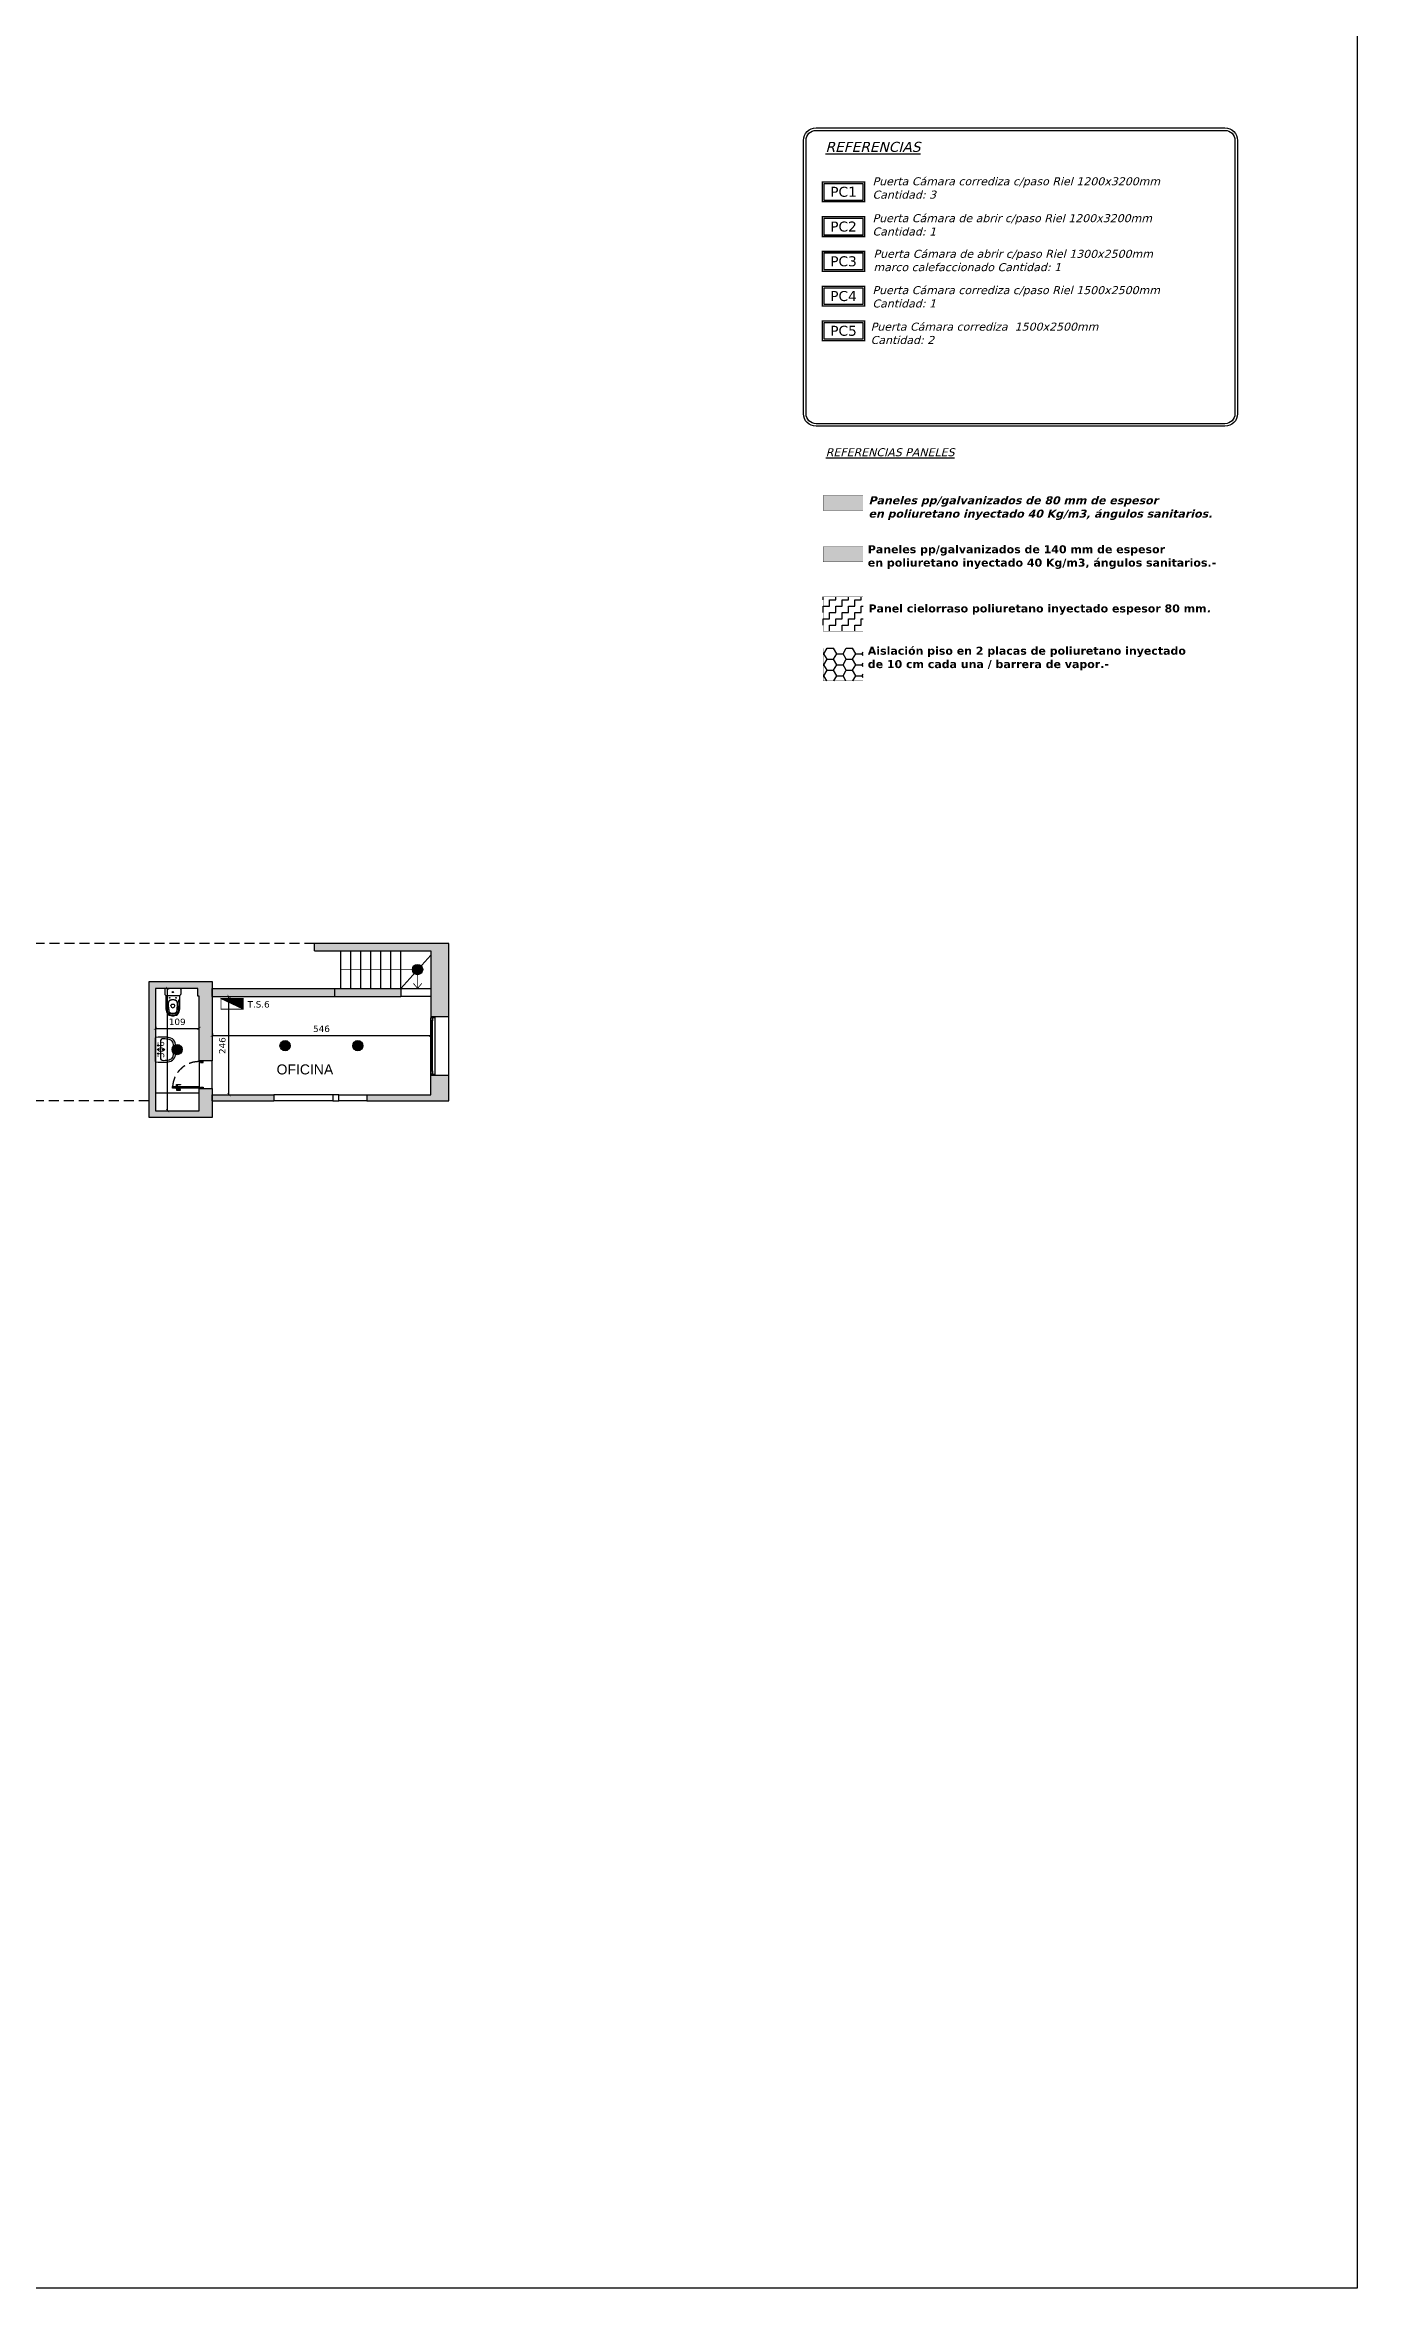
# Model space of a CAD drawing. Header units: millimetres. Extents: x 58411 to 366943, y -302717 to -95300.
# Drawn here: x 334149 to 366943, y -252296 to -196226 of the extents above; entities that cross this region are included whole.
import ezdxf

# ---------------------------------------------------------------- set-up
doc = ezdxf.new("R2010")
doc.units = ezdxf.units.MM
doc.header["$LTSCALE"] = 1000
doc.linetypes.add('HIDDEN', pattern=[0.375, 0.25, -0.125])
for name, color, linetype in [('A-ABER', 7, 'Continuous'), ('A-Cotas 100', 191, 'Continuous'), ('A-Des-Rel', 6, 'Continuous'), ('A-electric. circ.1', 214, 'Continuous'), ('A-Electricidad', 1, 'Continuous'), ('A-EQ', 200, 'Continuous'), ('A-Muros', 3, 'Continuous'), ('A-MURPAN', 30, 'Continuous'), ('A-Murvis', 1, 'Continuous'), ('A-PANHATCH', 40, 'Continuous'), ('H-Aislación Piso', 151, 'Continuous'), ('H-Cielorrasos', 202, 'Continuous'), ('H-Hach mur exis', 24, 'Continuous'), ('I-Electricidad', 2, 'Continuous'), ('TXT-ABER 100', 1, 'Continuous'), ('TXT-LOC', 2, 'Continuous')]:
    doc.layers.add(name, color=color, linetype=linetype)
doc.styles.add('A-Verdana', font='verdana.ttf')
doc.styles.add('SB-50', font='swissel.ttf', dxfattribs={"height": 100})
doc.dimstyles.new('A-V-100', dxfattribs={"dimtxt": 160, "dimasz": 80, "dimexe": 0, "dimexo": 0, "dimgap": 80, "dimtad": 1, "dimdec": 0, "dimlfac": 0.1, "dimzin": 1, "dimtxsty": 'A-Verdana', "dimblk": 'ARCHTICK', "dimcen": 0, "dimclrd": 256, "dimclre": 24, "dimadec": 0, "dimazin": 0, "dimtfac": 1, "dimtdec": 0, "dimtmove": 0, "dimatfit": 3, "dimldrblk": 'DOTSMALL', "dimfxl": 1.25, "dimarcsym": 0})

# ---------------------------------------------------------------- blocks, each defined once
blk = doc.blocks.new('2SAINDA')
at = {"color": 7, "linetype": 'ByBlock'}
for p, q in [((0, 0.188), (0, -0.188)), ((0.018, 0.2), (0.141, 0.2)), ((0.157, 0.192), (0.162, 0.188)), ((0.18, -0.164), (0.18, 0.164)), ((0.279, 0.159), (0.261, 0.176)), ((0.018, -0.2), (0.141, -0.2)), ((0.157, -0.192), (0.162, -0.188)), ((0.279, -0.159), (0.261, -0.176))]:
    blk.add_line(p, q, dxfattribs=at)
at = {"color": 24, "linetype": 'ByBlock'}
for p, q in [((0.437, 0.047), (0.424, 0.047)), ((0.437, -0.047), (0.424, -0.047))]:
    blk.add_line(p, q, dxfattribs=at)
at = {"color": 7, "linetype": 'ByBlock'}
blk.add_circle((0.09, 0), 0.0135, dxfattribs=at)
blk.add_circle((0.09, 0), 0.0135, dxfattribs=at)
at = {"color": 24, "linetype": 'ByBlock'}
for centre in [(0.236, 0.08), (0.236, -0.08)]:
    blk.add_circle(centre, 0.0075, dxfattribs=at)
at = {"color": 7, "linetype": 'ByBlock'}
for centre, radius, start, end in [((0.018, 0.18), 0.02, 90, 155.6901), ((0.141, 0.181), 0.019, 34.9372, 90), ((0.155, 0.164), 0.025, 23.3776, 73.7848), ((0.383, -5.322), 5.5, 89.2905, 92.1362), ((0.155, 0.164), 0.025, 360, 23.3776), ((0.293, 0.173), 0.02, 225, 270.9364), ((0.383, -5.322), 5.476, 89.2905, 90.9364), ((0.383, -5.322), 5.44, 89.2905, 90.1648), ((0.383, -5.322), 5.436, 89.2905, 90.1648), ((0.444, -0.373), 0.49, 75.4605, 89.2905), ((0.444, -0.373), 0.55, 75.4605, 89.2905), ((0.444, -0.373), 0.526, 75.4605, 89.2905), ((0.549, 0.03), 0.11, 8.8162, 75.4605), ((0.549, 0.03), 0.134, 8.8162, 75.4605), ((0.355, 0), 0.306, 351.1838, 8.8162), ((0.355, 0), 0.33, 351.1838, 8.8162), ((0.018, -0.18), 0.02, 204.3099, 270), ((0.141, -0.181), 0.019, 270, 325.0628), ((0.155, -0.164), 0.025, 286.2152, 336.6224), ((0.155, -0.164), 0.025, 336.6224, 0), ((0.383, 5.322), 5.5, 267.8638, 270.7095), ((0.293, -0.173), 0.02, 89.0636, 135), ((0.383, 5.322), 5.476, 269.0636, 270.7095), ((0.444, 0.373), 0.526, 270.7095, 284.5395), ((0.444, 0.373), 0.55, 270.7095, 284.5395), ((0.549, -0.03), 0.134, 284.5395, 351.1838)]:
    blk.add_arc(centre, radius, start, end, dxfattribs=at)
at = {"color": 24, "linetype": 'ByBlock'}
for centre, radius, start, end in [((0.485, 0), 0.2, 160.016, 199.984), ((0.485, 0), 0.196, 160.016, 199.984), ((0.368, 0.043), 0.075, 90.1648, 160.016), ((0.368, 0.043), 0.071, 90.1648, 160.016), ((0.582, 0), 0.18, 170.2849, 189.7151), ((0.424, 0.027), 0.02, 90, 170.2849), ((0.437, 0), 0.047, 0, 90), ((0.437, 0), 0.047, 270, 0), ((0.444, -0.373), 0.486, 75.4605, 89.2905), ((0.549, 0.03), 0.07, 8.8162, 75.4605), ((0.549, 0.03), 0.074, 8.8162, 75.4605), ((0.355, 0), 0.266, 351.1838, 8.8162), ((0.355, 0), 0.27, 351.1838, 8.8162), ((0.368, -0.043), 0.075, 199.984, 269.8352), ((0.368, -0.043), 0.071, 199.984, 269.8352), ((0.383, 5.322), 5.436, 269.8352, 270.7095), ((0.383, 5.322), 5.44, 269.8352, 270.7095), ((0.424, -0.027), 0.02, 189.7151, 270), ((0.444, 0.373), 0.486, 270.7095, 284.5395), ((0.444, 0.373), 0.49, 270.7095, 284.5395), ((0.549, -0.03), 0.07, 284.5395, 351.1838), ((0.549, -0.03), 0.074, 284.5395, 351.1838), ((0.549, -0.03), 0.11, 284.5395, 351.1838)]:
    blk.add_arc(centre, radius, start, end, dxfattribs=at)
blk = doc.blocks.new('2SALADA2')
at = {"color": 7}
for p, q in [((-0.296, 0), (0.296, 0)), ((0.207, -0.13), (-0.207, -0.13))]:
    blk.add_line(p, q, dxfattribs=at)
for centre, radius in [((-0.1, -0.07), 0.015), ((0, -0.205), 0.023), ((0, -0.07), 0.0175), ((0.1, -0.07), 0.015)]:
    blk.add_circle(centre, radius, dxfattribs=at)
for centre, radius, start, end in [((-0.296, -0.01), 0.01, 90, 173.6262), ((0.296, -0.01), 0.01, 6.3738, 90), ((1.185, -0.175), 1.5, 173.6262, 182.693), ((0.186, -0.222), 0.5, 182.693, 199.3406), ((-0.135, -0.335), 0.16, 199.3406, 257.4429), ((1.186, -0.221), 1.454, 178.0234, 180.898), ((0.186, -0.222), 0.454, 182.693, 199.3406), ((-0.227, -0.171), 0.04, 95.5937, 179.6995), ((-0.135, -0.335), 0.114, 199.3406, 257.4429), ((-0.207, -0.38), 0.25, 90, 95.5937), ((-0.061, -0.003), 0.5, 257.4429, 266.4982), ((-0.061, -0.003), 0.454, 257.4429, 266.4982), ((0, 0.995), 1.5, 266.4982, 273.5018), ((0, 0.995), 1.454, 266.4982, 273.5018), ((0.061, -0.003), 0.454, 273.5018, 282.5571), ((0.061, -0.003), 0.5, 273.5018, 282.5571), ((0.135, -0.335), 0.114, 282.5571, 340.6594), ((0.135, -0.335), 0.16, 282.5571, 340.6594), ((0.207, -0.38), 0.25, 84.4063, 90), ((0.227, -0.171), 0.04, 0.3005, 84.4063), ((-0.186, -0.222), 0.454, 340.6594, 357.307), ((-1.186, -0.221), 1.454, 359.102, 1.9766), ((-0.186, -0.222), 0.5, 340.6594, 357.307), ((-1.185, -0.175), 1.5, 357.307, 6.3738)]:
    blk.add_arc(centre, radius, start, end, dxfattribs=at)
blk = doc.blocks.new('P600')
at = {"layer": 'A-ABER'}
for points in [[(63074, -35140), (63074, -34480), (63114, -34480), (63114, -35140)], [(63074, -35140), (63074, -34480), (63114, -34480), (63114, -35140)], [(63094, -35180), (63074, -35180), (63074, -35140), (63054, -35140), (63054, -35240), (63094, -35240)], [(63094, -35180), (63074, -35180), (63074, -35140), (63054, -35140), (63054, -35240), (63094, -35240)], [(63754, -35140), (63734, -35140), (63734, -35180), (63714, -35180), (63714, -35240), (63754, -35240)], [(63754, -35140), (63734, -35140), (63734, -35180), (63714, -35180), (63714, -35240), (63754, -35240)]]:
    blk.add_hatch(color=53, dxfattribs=at).paths.add_polyline_path(points)
at = {"layer": 'A-ABER', "color": 24}
for points in [[(63064, -34580), (63024, -34580), (63024, -34680), (63034, -34680), (63034, -34590), (63064, -34590)], [(63064, -34580), (63024, -34580), (63024, -34680), (63034, -34680), (63034, -34590), (63064, -34590)], [(63124, -34580), (63164, -34580), (63164, -34680), (63154, -34680), (63154, -34590), (63124, -34590)], [(63124, -34580), (63164, -34580), (63164, -34680), (63154, -34680), (63154, -34590), (63124, -34590)]]:
    blk.add_lwpolyline(points, dxfattribs=at)
for points in [[(63064, -34560), (63074, -34560), (63074, -34610), (63064, -34610)], [(63064, -34560), (63074, -34560), (63074, -34610), (63064, -34610)], [(63114, -34560), (63124, -34560), (63124, -34610), (63114, -34610)], [(63114, -34560), (63124, -34560), (63124, -34610), (63114, -34610)]]:
    blk.add_lwpolyline(points, close=True, dxfattribs=at)
at = {"layer": 'A-ABER', "color": 1}
for points in [[(63074, -35140), (63074, -34480), (63114, -34480), (63114, -35140), (63074, -35140)], [(63074, -35140), (63074, -34480), (63114, -34480), (63114, -35140), (63074, -35140)], [(63054, -35140), (63074, -35140), (63074, -35180), (63094, -35180), (63094, -35240), (63054, -35240)], [(63054, -35140), (63074, -35140), (63074, -35180), (63094, -35180), (63094, -35240), (63054, -35240)], [(63754, -35140), (63734, -35140), (63734, -35180), (63714, -35180), (63714, -35240), (63754, -35240)], [(63754, -35140), (63734, -35140), (63734, -35180), (63714, -35180), (63714, -35240), (63754, -35240)]]:
    blk.add_lwpolyline(points, dxfattribs=at)
at = {"layer": 'A-ABER', "color": 24, "linetype": 'HIDDEN'}
blk.add_arc((63071, -35141), 663, 0.1412, 86.2789, dxfattribs=at)
blk.add_arc((63071, -35141), 663, 0.1412, 86.2789, dxfattribs=at)
blk = doc.blocks.new('_ArchTick')
at = {"color": 0, "linetype": 'ByBlock', "const_width": 0.15}
blk.add_lwpolyline([(-0.5, -0.5), (0.5, 0.5)], dxfattribs=at)
blk = doc.blocks.new('*D267')
at = {"layer": 'A-Cotas 100', "color": 24, "lineweight": -2, "ltscale": 500, "transparency": 16777216}
blk.add_line((336911, -220793), (336911, -220810), dxfattribs=at)
at = {"layer": 'A-Cotas 100', "lineweight": -2, "ltscale": 500, "transparency": 16777216}
blk.add_line((336911, -220810), (338001, -220810), dxfattribs=at)
at = {"layer": 'DEFPOINTS', "color": 0, "ltscale": 500, "transparency": 16777216}
for p in [(336911, -220793), (338001, -220810), (338001, -220810)]:
    blk.add_point(p, dxfattribs=at)
at = {"layer": 'A-Cotas 100', "lineweight": -2, "ltscale": 500, "transparency": 16777216, "xscale": 80, "yscale": 80, "zscale": 80, "rotation": 180}
blk.add_blockref('_ArchTick', (336911, -220810), dxfattribs=at)
at = {"layer": 'A-Cotas 100', "lineweight": -2, "ltscale": 500, "transparency": 16777216, "xscale": 80, "yscale": 80, "zscale": 80}
blk.add_blockref('_ArchTick', (338001, -220810), dxfattribs=at)
at = {"layer": 'A-Cotas 100', "color": 0, "ltscale": 500, "transparency": 16777216, "insert": (337456, -220646), "char_height": 160, "attachment_point": 5, "style": 'A-Verdana'}
blk.add_mtext('109', dxfattribs=at)
blk = doc.blocks.new('_DotSmall')
at = {"color": 0, "linetype": 'ByBlock', "const_width": 0.5}
blk.add_lwpolyline([(-0.0625, 0, 1), (0.0625, 0, 1)], format="xyb", close=True, dxfattribs=at)
blk = doc.blocks.new('*D268')
at = {"layer": 'A-Cotas 100', "lineweight": -2, "ltscale": 500, "transparency": 16777216}
blk.add_line((337214, -222870), (337214, -219810), dxfattribs=at)
at = {"layer": 'DEFPOINTS', "color": 0, "ltscale": 500, "transparency": 16777216}
for p in [(337214, -219810), (337214, -219810), (337214, -222870)]:
    blk.add_point(p, dxfattribs=at)
at = {"layer": 'A-Cotas 100', "lineweight": -2, "ltscale": 500, "transparency": 16777216, "xscale": 80, "yscale": 80, "zscale": 80}
for p, rotation in [((337214, -219810), 90), ((337214, -222870), 270)]:
    blk.add_blockref('_ArchTick', p, dxfattribs=dict(at, rotation=rotation))
at = {"layer": 'A-Cotas 100', "color": 0, "ltscale": 500, "transparency": 16777216, "insert": (337051, -221340), "char_height": 160, "attachment_point": 5, "rotation": 90, "style": 'A-Verdana'}
blk.add_mtext('306', dxfattribs=at)
blk = doc.blocks.new('*D269')
at = {"layer": 'A-Cotas 100', "lineweight": -2, "ltscale": 500, "transparency": 16777216}
blk.add_line((338331, -220983), (343791, -220983), dxfattribs=at)
at = {"layer": 'DEFPOINTS', "color": 0, "ltscale": 500, "transparency": 16777216}
for p in [(338331, -220983), (343791, -220983), (343791, -220983)]:
    blk.add_point(p, dxfattribs=at)
at = {"layer": 'A-Cotas 100', "lineweight": -2, "ltscale": 500, "transparency": 16777216, "xscale": 80, "yscale": 80, "zscale": 80, "rotation": 180}
blk.add_blockref('_ArchTick', (338331, -220983), dxfattribs=at)
at = {"layer": 'A-Cotas 100', "lineweight": -2, "ltscale": 500, "transparency": 16777216, "xscale": 80, "yscale": 80, "zscale": 80}
blk.add_blockref('_ArchTick', (343791, -220983), dxfattribs=at)
at = {"layer": 'A-Cotas 100', "color": 0, "ltscale": 500, "transparency": 16777216, "insert": (341061, -220820), "char_height": 160, "attachment_point": 5, "style": 'A-Verdana'}
blk.add_mtext('546', dxfattribs=at)
blk = doc.blocks.new('*D270')
at = {"layer": 'A-Cotas 100', "lineweight": -2, "ltscale": 500, "transparency": 16777216}
blk.add_line((338747, -222470), (338747, -220010), dxfattribs=at)
at = {"layer": 'DEFPOINTS', "color": 0, "ltscale": 500, "transparency": 16777216}
for p in [(338747, -220010), (338747, -220010), (338747, -222470)]:
    blk.add_point(p, dxfattribs=at)
at = {"layer": 'A-Cotas 100', "lineweight": -2, "ltscale": 500, "transparency": 16777216, "xscale": 80, "yscale": 80, "zscale": 80}
for p, rotation in [((338747, -220010), 90), ((338747, -222470), 270)]:
    blk.add_blockref('_ArchTick', p, dxfattribs=dict(at, rotation=rotation))
at = {"layer": 'A-Cotas 100', "color": 0, "ltscale": 500, "transparency": 16777216, "insert": (338584, -221240), "char_height": 160, "attachment_point": 5, "rotation": 90, "style": 'A-Verdana'}
blk.add_mtext('246', dxfattribs=at)

msp = doc.modelspace()

# ---------------------------------------------------------------- hatches: boundary and pattern name
at = {"layer": 'A-Electricidad'}
for points in [[(343336.129, -219339.712, 1), (343591.398, -219339.712, 1)], [(337328.486, -221339.712, 1), (337583.755, -221339.712, 1)], [(340023.486, -221241.052, 1), (340278.755, -221241.052, 1)], [(341843.486, -221241.052, 1), (342098.755, -221241.052, 1)]]:
    msp.add_hatch(color=133, dxfattribs=at).paths.add_polyline_path(points)
at = {"layer": 'A-MURPAN'}
msp.add_hatch(color=40, dxfattribs=at).paths.add_polyline_path([(354594.397, -207861.451), (354594.397, -207489.576), (353597.522, -207489.576), (353597.522, -207861.451)])
at = {"layer": 'A-PANHATCH'}
msp.add_hatch(color=222, dxfattribs=at).paths.add_polyline_path([(354594.397, -209144.677), (354594.397, -208772.802), (353597.522, -208772.802), (353597.522, -209144.677)])
at = {"layer": 'H-Aislación Piso'}
h = msp.add_hatch(dxfattribs=at)
h.set_pattern_fill('HONEY', color=256, scale=50, style=0)
h.set_pattern_definition([(0, (14846.26, 0), (238.125, 137.4815), [158.75, -317.5]), (120, (14846.26, 0), (-238.12497, 137.48155), [158.75, -317.5]), (60, (14846.26, 0), (3e-05, 274.96305), [-317.5, 158.75])])
h.paths.add_polyline_path([(354594.397, -212120.781), (354594.397, -211308.664), (353597.522, -211308.664), (353597.522, -212120.781)])
at = {"layer": 'H-Cielorrasos'}
h = msp.add_hatch(dxfattribs=at)
h.set_pattern_fill('ZIGZAG', color=256, scale=50, style=0)
h.set_pattern_definition([(0, (-124397.64, 154710.69), (158.75, 158.75), [158.75, -158.75]), (90, (-124238.89, 154710.69), (-158.75, 158.75), [158.75, -158.75])])
h.paths.add_polyline_path([(354594.397, -210881.976), (354594.397, -210025.438), (353597.522, -210025.438), (353597.522, -210881.976)])
at = {"layer": 'H-Hach mur exis', "ltscale": 500}
for points in [[(344241.12, -218689.712), (340891.12, -218689.712), (340891.12, -218869.712), (343791.12, -218869.712), (343791.12, -220509.712), (344241.12, -220509.712)], [(338331.12, -219639.712), (336751.12, -219639.712), (336751.12, -223039.712), (338331.12, -223039.712), (338331.12, -222309.712), (338001.12, -222309.712), (338001.12, -222319.712), (338001.12, -222869.712), (336911.12, -222869.712), (336911.12, -219809.712), (337971.12, -219809.712), (337971.12, -219999.712), (338001.12, -219999.712), (338001.12, -221619.712), (338331.12, -221619.712)], [(341391.12, -220009.712), (341391.12, -219809.712), (338331.12, -219809.712), (338331.12, -220009.712)], [(344241.12, -222619.712), (344241.12, -221979.712), (343791.12, -221979.712), (343791.12, -222469.712), (342191.12, -222469.712), (342191.12, -222619.712)], [(339871.12, -222619.712), (339871.12, -222469.712), (338331.12, -222469.712), (338331.12, -222619.712)]]:
    msp.add_hatch(color=256, dxfattribs=at).paths.add_polyline_path(points)
msp.add_hatch(color=256, dxfattribs=at).paths.add_polyline_path([(341391.12, -219809.712), (341391.12, -220009.712), (343041.12, -220009.712), (343041.12, -219809.712)], flags=17)
at = {"layer": 'I-Electricidad'}
msp.add_hatch(color=256, dxfattribs=at).paths.add_polyline_path([(339110.983, -220058.689), (338548.483, -220058.689), (339110.983, -220328.689)])

# ---------------------------------------------------------------- linework, layer by layer
at = {"color": 24}
for p, q in [((343804.12, -221869.712), (343804.12, -220624.14)), ((343839.12, -221869.712), (343839.12, -220624.14))]:
    msp.add_line(p, q, dxfattribs=at)
at = {"color": 7}
for points in [[(343791.12, -220509.712), (343791.12, -221979.712)], [(343895.12, -220509.712), (343895.12, -221979.712)]]:
    msp.add_lwpolyline(points, dxfattribs=at)
at = {"color": 1}
for points in [[(343791.12, -220509.712), (343791.12, -220539.712), (343895.12, -220539.712), (343895.12, -220509.712)], [(343791.12, -221979.712), (343791.12, -221949.712), (343895.12, -221949.712), (343895.12, -221979.712)], [(343839.12, -221869.712), (343839.12, -221869.712), (343839.12, -221949.712), (343804.12, -221949.712), (343804.12, -221869.712), (343839.12, -221869.712)]]:
    msp.add_lwpolyline(points, dxfattribs=at)
msp.add_lwpolyline([(343804.12, -220624.14), (343804.12, -220539.712), (343839.12, -220539.712), (343839.12, -220624.14)], close=True, dxfattribs=at)
at = {"color": 4, "const_width": 10}
msp.add_lwpolyline([(343821.62, -220612.14), (343821.62, -221891.464)], dxfattribs=at)
at = {"layer": 'A-Des-Rel', "ltscale": 500}
msp.add_lwpolyline([(270412.428, -112398.674), (366942.703, -112398.674), (366942.703, -252296.398), (270412.428, -252296.398)], close=True, dxfattribs=at)
at = {"layer": 'A-electric. circ.1'}
for p in [(343463.764, -219339.712), (340151.12, -221241.052), (341971.12, -221241.052)]:
    msp.add_point(p, dxfattribs=at)
at = {"layer": 'A-Electricidad'}
for centre in [(343463.764, -219339.712), (337456.12, -221339.712), (340151.12, -221241.052), (341971.12, -221241.052)]:
    msp.add_circle(centre, 127.634, dxfattribs=at)
at = {"layer": 'A-EQ'}
msp.add_lwpolyline([(336911.12, -222423.313), (336911.12, -222423.313), (338001.12, -222423.313)], dxfattribs=at)
at = {"layer": 'A-Muros'}
msp.add_line((336751.12, -219639.712), (336751.12, -219639.712), dxfattribs=at)
for points in [[(340891.12, -218869.712), (343791.12, -218869.712), (343791.12, -220509.712), (344241.12, -220509.712), (344241.12, -218689.712), (340891.12, -218689.712)], [(340891.12, -218869.712), (340891.12, -218689.712)], [(337971.12, -219809.712), (336911.12, -219809.712), (336911.12, -222869.712), (338001.12, -222869.712), (338001.12, -222309.712), (338331.12, -222309.712), (338331.12, -223039.712), (336751.12, -223039.712), (336751.12, -219639.712), (338331.12, -219639.712), (338331.12, -221619.712), (338001.12, -221619.712), (338001.12, -219999.712), (337971.12, -219999.712), (337971.12, -219809.712)], [(338331.12, -219809.712), (341391.12, -219809.712)], [(338331.12, -220009.712), (338331.12, -219809.712)], [(338331.12, -220009.712), (341391.12, -220009.712)], [(339231.12, -220009.712), (339231.12, -220009.712)], [(341391.12, -220009.712), (341391.12, -219809.712)], [(341391.12, -220009.712), (341391.12, -219809.712)], [(341391.12, -219809.712), (343041.12, -219809.712)], [(341391.12, -220009.712), (343041.12, -220009.712)], [(343041.12, -219809.712), (343041.12, -220009.712)], [(343791.12, -220788.479), (343791.12, -220634.082)], [(343791.12, -222469.712), (343791.12, -221979.712)], [(343791.12, -221979.712), (344241.12, -221979.712)], [(344241.12, -222619.712), (344241.12, -221979.712)], [(338331.12, -222469.712), (339871.12, -222469.712)], [(338331.12, -222619.712), (338331.12, -222469.712)], [(339871.12, -222469.712), (339871.12, -222619.712)], [(342191.12, -222469.712), (343791.12, -222469.712)], [(342191.12, -222469.712), (342191.12, -222619.712)], [(338331.12, -222619.712), (339871.12, -222619.712)], [(342191.12, -222619.712), (344241.12, -222619.712)]]:
    msp.add_lwpolyline(points, dxfattribs=at)
at = {"layer": 'A-MURPAN', "const_width": 6.25}
for points in [[(354594.397, -207861.451), (354594.397, -207489.576), (353597.522, -207489.576), (353597.522, -207861.451)], [(354594.397, -209144.677), (354594.397, -208772.802), (353597.522, -208772.802), (353597.522, -209144.677)]]:
    msp.add_lwpolyline(points, close=True, dxfattribs=at)
at = {"layer": 'A-Murvis', "color": 24, "linetype": 'HIDDEN'}
for points in [[(340891.12, -218689.712), (331099.137, -218690.369)], [(336751.12, -222619.712), (331099.137, -222619.712)]]:
    msp.add_lwpolyline(points, dxfattribs=at)
at = {"layer": 'A-Murvis'}
for points in [[(341541.12, -219809.712), (341541.12, -218869.712)], [(341791.12, -219809.712), (341791.12, -218869.712)], [(342041.12, -219809.712), (342041.12, -218869.712)], [(342291.12, -219809.712), (342291.12, -218869.712)], [(342541.12, -219809.712), (342541.12, -218869.712)], [(342791.12, -219809.712), (342791.12, -218869.712)], [(343041.12, -219809.712), (343041.12, -218869.712)], [(343041.12, -219809.712), (343791.12, -218975.675)], [(343041.12, -219809.712), (343791.12, -219809.712)], [(343791.12, -220009.712), (343041.12, -220009.712)], [(343791.12, -221979.712), (343791.12, -220547.031)], [(344241.12, -221979.712), (344241.12, -220509.712)], [(341341.12, -222469.712), (339871.12, -222469.712)], [(341341.12, -222619.712), (339871.12, -222619.712)]]:
    msp.add_lwpolyline(points, dxfattribs=at)
at = {"layer": 'A-Murvis', "color": 2, "const_width": 20}
for points in [[(341541.12, -219339.712), (343463.764, -219339.712), (343463.764, -219809.712)], [(343570.212, -219682.077), (343463.764, -219809.712), (343357.316, -219682.077)]]:
    msp.add_lwpolyline(points, dxfattribs=at)
at = {"layer": 'A-Murvis'}
for points in [[(338331.12, -221619.712), (338001.12, -221619.712), (338001.12, -222309.712), (338331.12, -222309.712)], [(341491.12, -222469.712), (342191.12, -222469.712), (342191.12, -222619.712), (341491.12, -222619.712)]]:
    msp.add_lwpolyline(points, close=True, dxfattribs=at)
at = {"layer": 'A-Murvis', "color": 2}
msp.add_lwpolyline([(341491.12, -222469.712), (341341.12, -222469.712), (341341.12, -222619.712), (341491.12, -222619.712)], close=True, dxfattribs=at)
at = {"layer": 'H-Aislación Piso', "const_width": 6.25}
msp.add_lwpolyline([(354594.397, -212120.781), (354594.397, -211308.664), (353597.522, -211308.664), (353597.522, -212120.781)], close=True, dxfattribs=at)
at = {"layer": 'H-Cielorrasos', "color": 7}
msp.add_lwpolyline([(353420.683, -198300.186), (363640.431, -198300.186, -0.414213562), (363953.868, -198613.623), (363953.868, -205445.155, -0.414213562), (363640.431, -205758.592), (353420.683, -205758.592, -0.414213562), (353107.246, -205445.155), (353107.246, -198613.623, -0.414213562)], format="xyb", close=True, dxfattribs=at)
at = {"layer": 'H-Cielorrasos', "color": 191}
msp.add_lwpolyline([(353420.683, -198363.623), (363640.431, -198363.623, -0.414213562), (363890.431, -198613.623), (363890.431, -205445.155, -0.414213562), (363640.431, -205695.155), (353420.683, -205695.155, -0.414213562), (353170.683, -205445.155), (353170.683, -198613.623, -0.414213562)], format="xyb", close=True, dxfattribs=at)
at = {"layer": 'H-Cielorrasos', "const_width": 6.25}
msp.add_lwpolyline([(354594.397, -210881.976), (354594.397, -210025.438), (353597.522, -210025.438), (353597.522, -210881.976)], close=True, dxfattribs=at)
at = {"layer": 'I-Electricidad', "const_width": 18}
msp.add_lwpolyline([(339110.983, -220058.689), (338548.483, -220058.689), (338548.483, -220328.689), (339110.983, -220328.689)], close=True, dxfattribs=at)
at = {"layer": 'I-Electricidad'}
msp.add_lwpolyline([(339110.983, -220328.689), (338548.483, -220058.689)], dxfattribs=at)
at = {"layer": 'TXT-ABER 100', "color": 52, "const_width": 35}
for points in [[(353575.758, -200147.476), (354638.576, -200147.476), (354638.576, -199653.976), (353575.758, -199653.976)], [(353575.758, -201015.976), (354638.576, -201015.976), (354638.576, -200522.476), (353575.758, -200522.476)], [(353575.758, -201884.476), (354638.576, -201884.476), (354638.576, -201390.976), (353575.758, -201390.976)], [(353575.758, -202752.976), (354638.576, -202752.976), (354638.576, -202259.476), (353575.758, -202259.476)], [(353575.758, -203621.476), (354638.576, -203621.476), (354638.576, -203127.976), (353575.758, -203127.976)]]:
    msp.add_lwpolyline(points, close=True, dxfattribs=at)
at = {"layer": 'TXT-ABER 100', "color": 191}
for points in [[(353619.508, -200103.726), (354594.826, -200103.726), (354594.826, -199697.726), (353619.508, -199697.726)], [(353619.508, -200972.226), (354594.826, -200972.226), (354594.826, -200566.226), (353619.508, -200566.226)], [(353619.508, -201840.726), (354594.826, -201840.726), (354594.826, -201434.726), (353619.508, -201434.726)], [(353619.508, -202709.226), (354594.826, -202709.226), (354594.826, -202303.226), (353619.508, -202303.226)], [(353619.508, -203577.726), (354594.826, -203577.726), (354594.826, -203171.726), (353619.508, -203171.726)]]:
    msp.add_lwpolyline(points, close=True, dxfattribs=at)

# ---------------------------------------------------------------- block references
at = {"layer": 'A-ABER', "rotation": 90}
msp.add_blockref('P600', (302861.305, -285373.62), dxfattribs=at)
at = {"layer": 'A-EQ', "xscale": 1000, "yscale": 1000, "zscale": 1000}
for name, p, rotation in [('2SAINDA', (337347.033, -219809.712), 270), ('2SALADA2', (336911.12, -221339.712), 90)]:
    msp.add_blockref(name, p, dxfattribs=dict(at, rotation=rotation))

# ---------------------------------------------------------------- texts
at = {"layer": 'H-Cielorrasos', "color": 191, "insert": (353655.575, -198777.179), "char_height": 250, "attachment_point": 4, "style": 'A-Verdana'}
msp.add_mtext('{\\fVerdana|b0|i1|c0|p34;\\LREFERENCIAS }', dxfattribs=at)
at = {"layer": 'I-Electricidad', "insert": (339213.962, -220127.38), "char_height": 160, "attachment_point": 1, "style": 'A-Verdana'}
msp.add_mtext('T.S.6', dxfattribs=at)
at = {"layer": 'TXT-ABER 100', "color": 191, "char_height": 200, "attachment_point": 4, "style": 'A-Verdana'}
for s, insert in [('{\\fVerdana|b0|i1|c0|p34;Puerta Cámara corrediza c/paso Riel 1200x3200mm \\PCantidad: 3}', (354832.281, -199804.325)), ('{\\fVerdana|b0|i1|c0|p34;Puerta Cámara de abrir c/paso Riel 1200x3200mm \\PCantidad: 1}', (354832.281, -200726.439)), ('{\\fVerdana|b0|i1|c0|p34;Puerta Cámara de abrir c/paso Riel 1300x2500mm \\Pmarco calefaccionado Cantidad: 1}', (354855.833, -201617.61)), ('{\\fVerdana|b0|i1|c0|p34;Puerta Cámara corrediza c/paso Riel 1500x2500mm \\PCantidad: 1}', (354829.755, -202525.148)), ('{\\fVerdana|b0|i1|c0|p34;Puerta Cámara corrediza  1500x2500mm \\PCantidad: 2}', (354786.005, -203437.398)), ('{\\fVerdana|b0|i1|c0|p34;\\LREFERENCIAS PANELES}', (353662.261, -206409.939)), ('{\\fVerdana|b1|i1|c0|p34;\\C256;Paneles pp/galvanizados de 80 mm de espesor\\Pen poliuretano inyectado 40 Kg/m3, ángulos sanitarios.}', (354731.804, -207805.779)), ('{\\fVerdana|b1|i0|c0|p34;\\C256;Paneles pp/galvanizados de 140 mm de espesor \\Pen poliuretano inyectado 40 Kg/m3, ángulos sanitarios.-}', (354714.5, -209029.195)), ('{\\fVerdana|b1|i0|c0|p34;\\C256;Panel cielorraso poliuretano inyectado espesor 80 mm\\fVerdana|b1|i1|c0|p34;.}', (354731.804, -210341.641)), ('{\\fVerdana|b1|i0|c0|p34;\\C256;Aislación piso en 2 placas de poliuretano inyectado \\Pde 10 cm cada una / barrera de vapor.-}', (354714.5, -211565.057))]:
    msp.add_mtext(s, dxfattribs=dict(at, insert=insert))
at = {"layer": 'TXT-ABER 100', "char_height": 250, "width": 975.31793, "attachment_point": 5, "style": 'A-Verdana'}
for s, insert in [('PC1', (354107.167, -199900.726)), ('PC2', (354107.167, -200769.226)), ('PC3', (354107.167, -201637.726)), ('PC4', (354107.167, -202506.226)), ('PC5', (354107.167, -203374.726))]:
    msp.add_mtext(s, dxfattribs=dict(at, insert=insert))
at = {"layer": 'TXT-LOC', "style": 'SB-50'}
msp.add_text('OFICINA', height=250, dxfattribs=at).set_placement((339939.577, -221959.864))

# ---------------------------------------------------------------- dimensions: what is measured, and where the dimension line sits
at = {"layer": 'A-Cotas 100', "ltscale": 500}
for base, p1, p2, picture, middle in [((337213.863, -219809.712), (337213.863, -222869.712), (337213.863, -219809.712), '*D268', (337050.532, -221339.712)), ((338746.868, -220009.712), (338746.868, -222469.712), (338746.868, -220009.712), '*D270', (338583.537, -221239.712))]:
    dim = msp.add_linear_dim(base=base, p1=p1, p2=p2, angle=90, dimstyle='A-V-100', dxfattribs=at)
    dim.commit()
    dim.dimension.update_dxf_attribs({"geometry": picture, "text_midpoint": middle})
for base, p1, p2, picture, middle in [((338001.12, -220809.712), (336911.12, -220792.603), (338001.12, -220809.712), '*D267', (337456.12, -220646.435)), ((343791.12, -220982.793), (338331.12, -220982.793), (343791.12, -220982.793), '*D269', (341061.12, -220819.623))]:
    dim = msp.add_linear_dim(base=base, p1=p1, p2=p2, dimstyle='A-V-100', dxfattribs=at)
    dim.commit()
    dim.dimension.update_dxf_attribs({"geometry": picture, "text_midpoint": middle})

doc.saveas('drawing.dxf')
